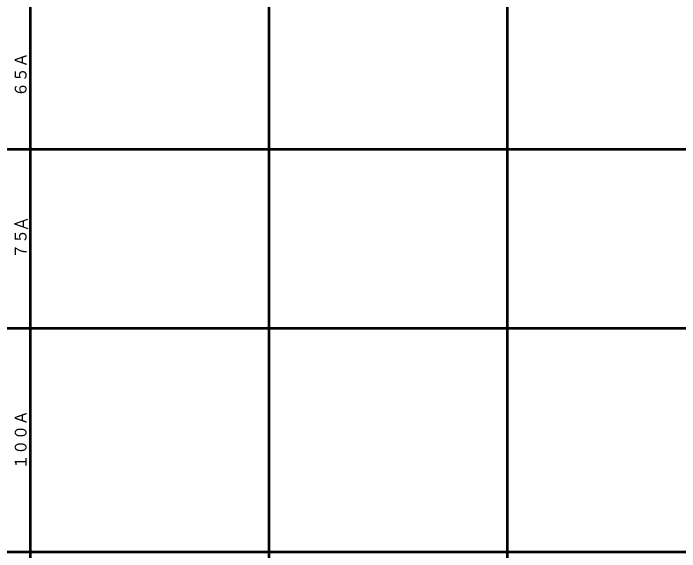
# Model space of a CAD drawing. Header units: millimetres. Extents: x 1711 to 90196, y -23291 to 8516.
# Drawn here: x 24233 to 26467, y -2802 to -997 of the extents above; entities that cross this region are included whole.
import ezdxf

# ---------------------------------------------------------------- set-up
doc = ezdxf.new("R2010")
doc.units = ezdxf.units.MM
doc.layers.add('line', color=153, linetype='Continuous', lineweight=50)
doc.styles.get("Standard").update_dxf_attribs({"font": 'romans.shx', "bigfont": 'extfont.shx'})

# ---------------------------------------------------------------- blocks, each defined once
blk = doc.blocks.new('A$C6aa1e4fd')
at = {"layer": 'line'}
for p, q in [((2671.7, 0), (2671.7, -8135.9)), ((3471.7, -100), (3471.7, -8135.9)), ((4271.7, -100), (4271.7, -8135.9)), ((60, -3060), (17081.2, -3060)), ((60, -3660), (17081.2, -3660)), ((60, -4410), (17081.2, -4410))]:
    blk.add_line(p, q, dxfattribs=at)
at = {"layer": 'line', "char_height": 45, "attachment_point": 5, "rotation": 90}
for s, insert in [('６５Ａ', (2641.7, -2810)), ('７５A', (2641.7, -3360)), ('１００Ａ', (2641.7, -4035))]:
    blk.add_mtext(s, dxfattribs=dict(at, insert=insert))

msp = doc.modelspace()

# ---------------------------------------------------------------- block references
at = {"layer": 'line', "linetype": 'ByBlock'}
msp.add_blockref('A$C6aa1e4fd', (21617.1739, 1607.5677), dxfattribs=at)

doc.saveas('drawing.dxf')
